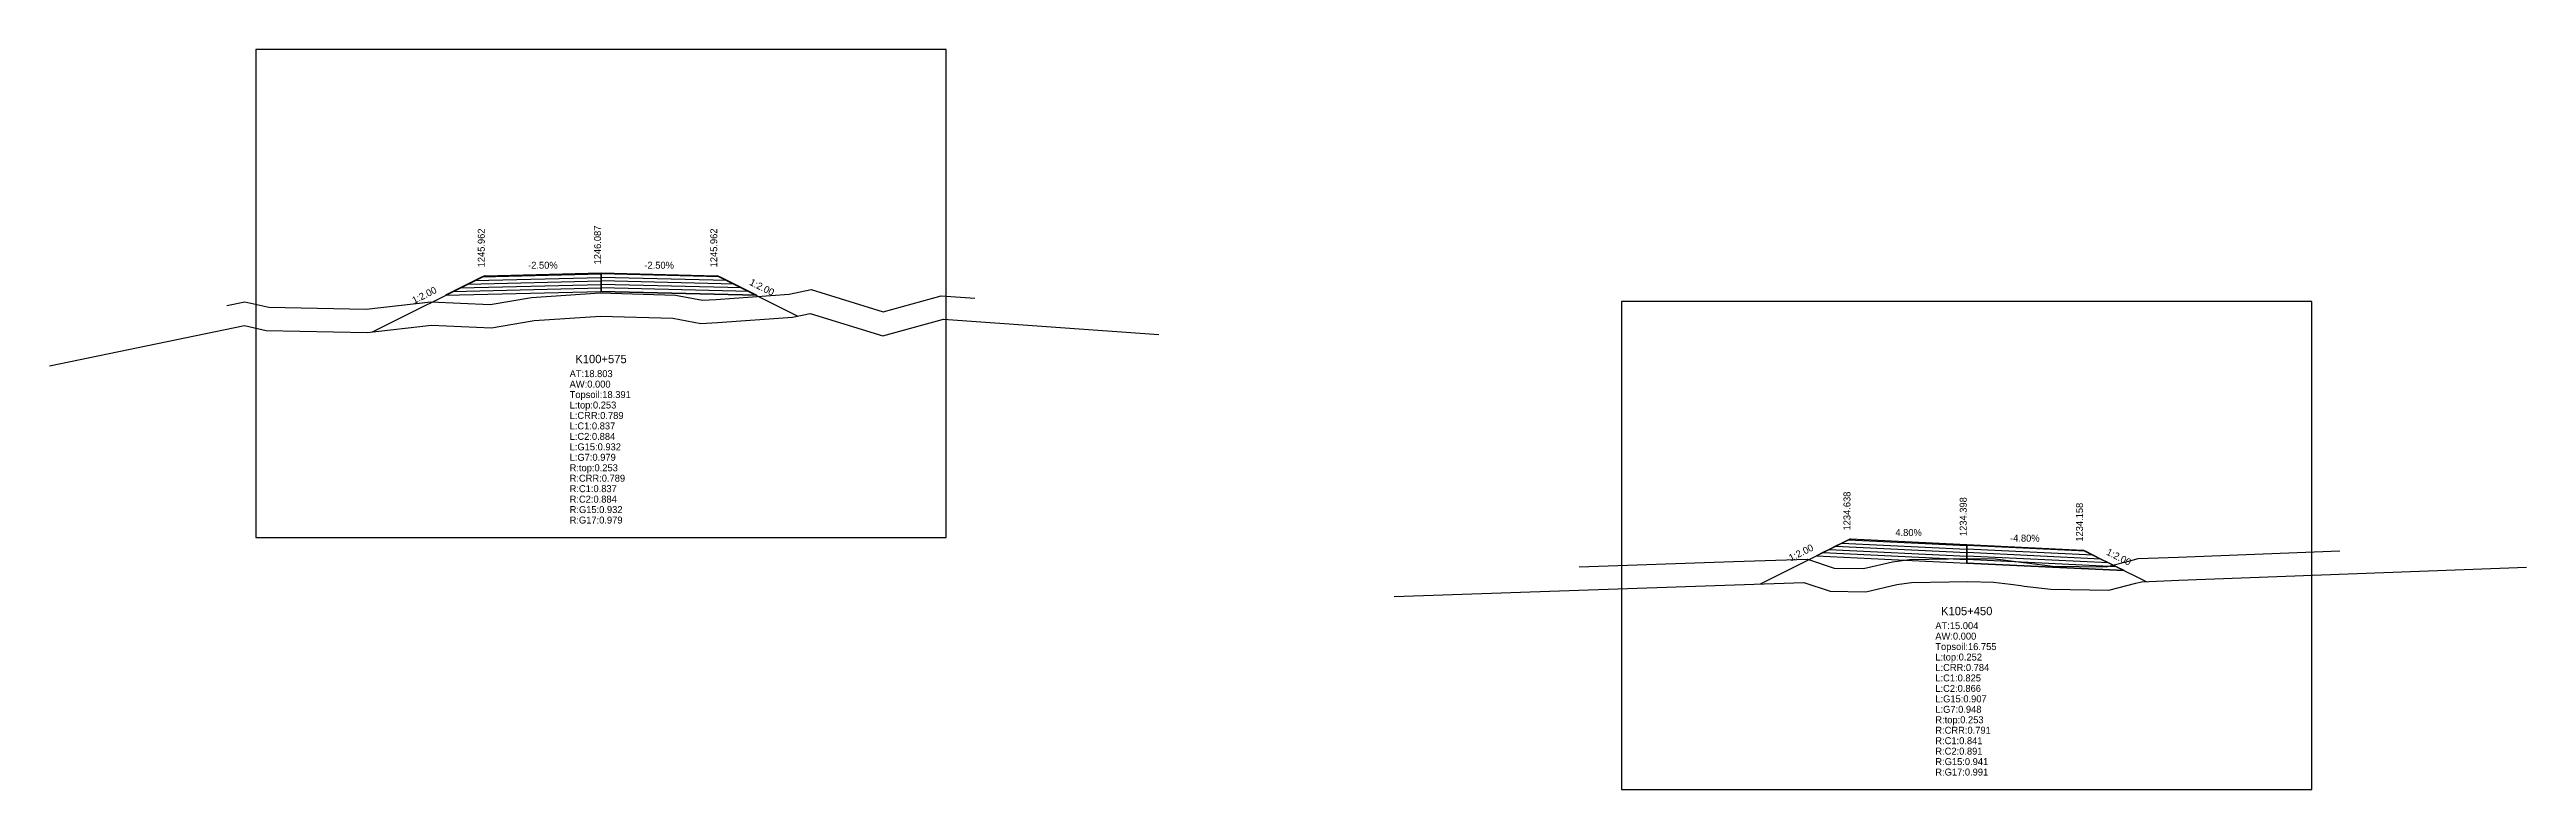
# Model space of a CAD drawing. Extents: x -14 to 272, y 1224 to 1256.
# Drawn here: x 165.2 to 271.8, y 1223.9 to 1255.7 of the extents above; entities that cross this region are included whole.
import ezdxf
from ezdxf.enums import TextEntityAlignment as Align

# ---------------------------------------------------------------- set-up
doc = ezdxf.new("R2010")
doc.units = 0

msp = doc.modelspace()

# ---------------------------------------------------------------- linework, layer by layer
at = {"layer": 'A4_BORDER', "color": 7}
for points in [[(174.079, 1234.698), (203.779, 1234.698), (203.779, 1255.698), (174.079, 1255.698), (174.079, 1234.698)], [(232.823, 1223.852), (262.523, 1223.852), (262.523, 1244.852), (232.823, 1244.852), (232.823, 1223.852)]]:
    msp.add_lwpolyline(points, dxfattribs=at)
at = {"layer": 'CLEAR_GROUND', "color": 8}
for points in [[(165.208, 1242.078), (173.601, 1243.819), (174.525, 1243.61), (178.87, 1243.522), (181.637, 1243.835), (184.225, 1243.716), (186.056, 1244.029), (188.914, 1244.224), (192.018, 1244.135), (193.228, 1243.904), (193.937, 1243.946), (197.162, 1244.175), (197.927, 1244.338), (201.052, 1243.372), (203.661, 1244.086), (212.921, 1243.439)], [(223.041, 1232.162), (237.678, 1232.663), (240.673, 1232.766), (241.804, 1232.384), (243.335, 1232.363), (244.67, 1232.668), (245.294, 1232.758), (246.912, 1232.784), (247.727, 1232.797), (248.823, 1232.781), (249.56, 1232.683), (249.994, 1232.626), (250.146, 1232.607), (251.29, 1232.471), (253.784, 1232.432), (254.942, 1232.731), (255.191, 1232.795), (256.8, 1232.855), (271.75, 1233.418)]]:
    msp.add_lwpolyline(points, dxfattribs=at)
at = {"layer": 'DESIGN_ROAD_TRIMMED', "color": 1}
for points in [[(179.1, 1243.548), (183.929, 1245.962), (183.929, 1245.962), (183.823, 1245.909), (183.823, 1245.909), (183.508, 1245.751), (183.508, 1245.751), (183.192, 1245.594), (183.192, 1245.594), (182.876, 1245.436), (182.876, 1245.436), (182.56, 1245.278), (182.56, 1245.278), (182.244, 1245.12), (188.929, 1245.287), (188.929, 1245.437), (188.929, 1245.437), (188.929, 1245.587), (188.929, 1245.587), (188.929, 1245.737), (188.929, 1245.737), (188.929, 1245.887), (188.929, 1245.887), (188.929, 1246.037), (188.929, 1246.037), (188.929, 1246.087), (188.929, 1246.087), (188.929, 1246.087), (188.929, 1246.087), (188.929, 1246.087), (188.929, 1246.037), (188.929, 1246.037), (188.929, 1245.887), (188.929, 1245.887), (188.929, 1245.737), (188.929, 1245.737), (188.929, 1245.587), (188.929, 1245.587), (188.929, 1245.437), (188.929, 1245.437), (188.929, 1245.287), (195.613, 1245.12), (195.297, 1245.278), (195.297, 1245.278), (194.981, 1245.436), (194.981, 1245.436), (194.665, 1245.594), (194.665, 1245.594), (194.35, 1245.751), (194.35, 1245.751), (194.034, 1245.909), (194.034, 1245.909), (193.929, 1245.962), (193.929, 1245.962), (197.4, 1244.226)], [(238.8, 1232.702), (242.673, 1234.638), (242.673, 1234.638), (242.582, 1234.592), (242.582, 1234.592), (242.308, 1234.456), (242.308, 1234.456), (242.034, 1234.319), (242.034, 1234.319), (241.761, 1234.182), (241.761, 1234.182), (241.487, 1234.045), (241.487, 1234.045), (241.213, 1233.908), (247.673, 1233.598), (247.673, 1233.748), (247.673, 1233.748), (247.673, 1233.898), (247.673, 1233.898), (247.673, 1234.048), (247.673, 1234.048), (247.673, 1234.198), (247.673, 1234.198), (247.673, 1234.348), (247.673, 1234.348), (247.673, 1234.398), (247.673, 1234.398), (247.673, 1234.398), (247.673, 1234.398), (247.673, 1234.398), (247.673, 1234.348), (247.673, 1234.348), (247.673, 1234.198), (247.673, 1234.198), (247.673, 1234.048), (247.673, 1234.048), (247.673, 1233.898), (247.673, 1233.898), (247.673, 1233.748), (247.673, 1233.748), (247.673, 1233.598), (254.443, 1233.273), (254.111, 1233.439), (254.111, 1233.439), (253.779, 1233.605), (253.779, 1233.605), (253.447, 1233.771), (253.447, 1233.771), (253.115, 1233.937), (253.115, 1233.937), (252.784, 1234.103), (252.784, 1234.103), (252.673, 1234.158), (252.673, 1234.158), (255.385, 1232.802)]]:
    msp.add_lwpolyline(points, dxfattribs=at)
at = {"layer": 'FINISHED_ROAD', "color": 2}
for points in [[(183.929, 1245.962), (183.929, 1245.962), (188.929, 1246.087), (193.929, 1245.962), (193.929, 1245.962)], [(242.673, 1234.638), (242.673, 1234.638), (247.673, 1234.398), (252.673, 1234.158), (252.673, 1234.158)]]:
    msp.add_lwpolyline(points, dxfattribs=at)
at = {"layer": 'LAYER_0', "color": 4}
for points in [[(183.929, 1245.962), (183.823, 1245.909), (188.929, 1246.037), (188.929, 1246.087)], [(242.673, 1234.638), (242.582, 1234.592), (247.673, 1234.348), (247.673, 1234.398)]]:
    msp.add_lwpolyline(points, dxfattribs=at)
at = {"layer": 'LAYER_1', "color": 4}
for points in [[(183.823, 1245.909), (183.508, 1245.751), (188.929, 1245.887), (188.929, 1246.037)], [(242.582, 1234.592), (242.308, 1234.456), (247.673, 1234.198), (247.673, 1234.348)]]:
    msp.add_lwpolyline(points, dxfattribs=at)
at = {"layer": 'LAYER_10', "color": 6}
for points in [[(194.981, 1245.436), (195.297, 1245.278), (188.929, 1245.437), (188.929, 1245.587)], [(253.779, 1233.605), (254.111, 1233.439), (247.673, 1233.748), (247.673, 1233.898)]]:
    msp.add_lwpolyline(points, dxfattribs=at)
at = {"layer": 'LAYER_11', "color": 6}
for points in [[(195.297, 1245.278), (195.613, 1245.12), (188.929, 1245.287), (188.929, 1245.437)], [(254.111, 1233.439), (254.443, 1233.273), (247.673, 1233.598), (247.673, 1233.748)]]:
    msp.add_lwpolyline(points, dxfattribs=at)
at = {"layer": 'LAYER_2', "color": 4}
for points in [[(183.508, 1245.751), (183.192, 1245.594), (188.929, 1245.737), (188.929, 1245.887)], [(242.308, 1234.456), (242.034, 1234.319), (247.673, 1234.048), (247.673, 1234.198)]]:
    msp.add_lwpolyline(points, dxfattribs=at)
at = {"layer": 'LAYER_3', "color": 4}
for points in [[(183.192, 1245.594), (182.876, 1245.436), (188.929, 1245.587), (188.929, 1245.737)], [(242.034, 1234.319), (241.761, 1234.182), (247.673, 1233.898), (247.673, 1234.048)]]:
    msp.add_lwpolyline(points, dxfattribs=at)
at = {"layer": 'LAYER_4', "color": 4}
for points in [[(182.876, 1245.436), (182.56, 1245.278), (188.929, 1245.437), (188.929, 1245.587)], [(241.761, 1234.182), (241.487, 1234.045), (247.673, 1233.748), (247.673, 1233.898)]]:
    msp.add_lwpolyline(points, dxfattribs=at)
at = {"layer": 'LAYER_5', "color": 4}
for points in [[(182.56, 1245.278), (182.244, 1245.12), (188.929, 1245.287), (188.929, 1245.437)], [(241.487, 1234.045), (241.213, 1233.908), (247.673, 1233.598), (247.673, 1233.748)]]:
    msp.add_lwpolyline(points, dxfattribs=at)
at = {"layer": 'LAYER_6', "color": 6}
for points in [[(193.929, 1245.962), (194.034, 1245.909), (188.929, 1246.037), (188.929, 1246.087)], [(252.673, 1234.158), (252.784, 1234.103), (247.673, 1234.348), (247.673, 1234.398)]]:
    msp.add_lwpolyline(points, dxfattribs=at)
at = {"layer": 'LAYER_7', "color": 6}
for points in [[(194.034, 1245.909), (194.35, 1245.751), (188.929, 1245.887), (188.929, 1246.037)], [(252.784, 1234.103), (253.115, 1233.937), (247.673, 1234.198), (247.673, 1234.348)]]:
    msp.add_lwpolyline(points, dxfattribs=at)
at = {"layer": 'LAYER_8', "color": 6}
for points in [[(194.35, 1245.751), (194.665, 1245.594), (188.929, 1245.737), (188.929, 1245.887)], [(253.115, 1233.937), (253.447, 1233.771), (247.673, 1234.048), (247.673, 1234.198)]]:
    msp.add_lwpolyline(points, dxfattribs=at)
at = {"layer": 'LAYER_9', "color": 6}
for points in [[(194.665, 1245.594), (194.981, 1245.436), (188.929, 1245.587), (188.929, 1245.737)], [(253.447, 1233.771), (253.779, 1233.605), (247.673, 1233.898), (247.673, 1234.048)]]:
    msp.add_lwpolyline(points, dxfattribs=at)
at = {"layer": 'NATURAL_GROUND', "color": 3}
for points in [[(172.838, 1244.682), (173.61, 1244.842), (174.647, 1244.608), (178.823, 1244.523), (181.604, 1244.838), (184.163, 1244.72), (185.938, 1245.023), (188.894, 1245.225), (192.126, 1245.132), (193.293, 1244.91), (193.872, 1244.944), (197.022, 1245.168), (197.973, 1245.371), (201.069, 1244.413), (203.561, 1245.096), (205.011, 1244.994)], [(231.002, 1233.435), (237.644, 1233.663), (240.82, 1233.771), (241.974, 1233.382), (243.23, 1233.365), (244.487, 1233.652), (245.214, 1233.757), (246.896, 1233.784), (247.726, 1233.798), (248.896, 1233.78), (249.692, 1233.674), (250.119, 1233.618), (250.264, 1233.6), (251.357, 1233.47), (253.665, 1233.434), (254.693, 1233.699), (255.046, 1233.79), (256.763, 1233.855), (263.718, 1234.117)]]:
    msp.add_lwpolyline(points, dxfattribs=at)
at = {"layer": 'STRUCTURE_LEFT', "color": 4}
for points in [[(183.929, 1245.962), (183.823, 1245.909), (183.823, 1245.909), (183.508, 1245.751), (183.508, 1245.751), (183.192, 1245.594), (183.192, 1245.594), (182.876, 1245.436), (182.876, 1245.436), (182.56, 1245.278), (182.56, 1245.278), (182.244, 1245.12), (188.929, 1245.287), (188.929, 1245.437), (188.929, 1245.437), (188.929, 1245.587), (188.929, 1245.587), (188.929, 1245.737), (188.929, 1245.737), (188.929, 1245.887), (188.929, 1245.887), (188.929, 1246.037), (188.929, 1246.037), (188.929, 1246.087), (188.929, 1246.087)], [(242.673, 1234.638), (242.582, 1234.592), (242.582, 1234.592), (242.308, 1234.456), (242.308, 1234.456), (242.034, 1234.319), (242.034, 1234.319), (241.761, 1234.182), (241.761, 1234.182), (241.487, 1234.045), (241.487, 1234.045), (241.213, 1233.908), (247.673, 1233.598), (247.673, 1233.748), (247.673, 1233.748), (247.673, 1233.898), (247.673, 1233.898), (247.673, 1234.048), (247.673, 1234.048), (247.673, 1234.198), (247.673, 1234.198), (247.673, 1234.348), (247.673, 1234.348), (247.673, 1234.398), (247.673, 1234.398)]]:
    msp.add_lwpolyline(points, dxfattribs=at)
at = {"layer": 'STRUCTURE_RIGHT', "color": 6}
for points in [[(188.929, 1246.087), (188.929, 1246.087), (188.929, 1246.037), (188.929, 1246.037), (188.929, 1245.887), (188.929, 1245.887), (188.929, 1245.737), (188.929, 1245.737), (188.929, 1245.587), (188.929, 1245.587), (188.929, 1245.437), (188.929, 1245.437), (188.929, 1245.287), (195.613, 1245.12), (195.297, 1245.278), (195.297, 1245.278), (194.981, 1245.436), (194.981, 1245.436), (194.665, 1245.594), (194.665, 1245.594), (194.35, 1245.751), (194.35, 1245.751), (194.034, 1245.909), (194.034, 1245.909), (193.929, 1245.962)], [(247.673, 1234.398), (247.673, 1234.398), (247.673, 1234.348), (247.673, 1234.348), (247.673, 1234.198), (247.673, 1234.198), (247.673, 1234.048), (247.673, 1234.048), (247.673, 1233.898), (247.673, 1233.898), (247.673, 1233.748), (247.673, 1233.748), (247.673, 1233.598), (254.443, 1233.273), (254.111, 1233.439), (254.111, 1233.439), (253.779, 1233.605), (253.779, 1233.605), (253.447, 1233.771), (253.447, 1233.771), (253.115, 1233.937), (253.115, 1233.937), (252.784, 1234.103), (252.784, 1234.103), (252.673, 1234.158)]]:
    msp.add_lwpolyline(points, dxfattribs=at)

# ---------------------------------------------------------------- texts
at = {"layer": 'INFO_TEXT'}
for s, p in [('AT:18.803', (187.579, 1241.598)), ('AW:0.000', (187.579, 1241.148)), ('Topsoil:18.391', (187.579, 1240.698)), ('L:top:0.253', (187.579, 1240.248)), ('L:CRR:0.789', (187.579, 1239.798)), ('L:C1:0.837', (187.579, 1239.348)), ('L:C2:0.884', (187.579, 1238.898)), ('L:G15:0.932', (187.579, 1238.448)), ('L:G7:0.979', (187.579, 1237.998)), ('R:top:0.253', (187.579, 1237.548)), ('R:CRR:0.789', (187.579, 1237.098)), ('R:C1:0.837', (187.579, 1236.648)), ('R:C2:0.884', (187.579, 1236.198)), ('R:G15:0.932', (187.579, 1235.748)), ('R:G17:0.979', (187.579, 1235.298)), ('AT:15.004', (246.323, 1230.752)), ('AW:0.000', (246.323, 1230.302)), ('Topsoil:16.755', (246.323, 1229.852)), ('L:top:0.252', (246.323, 1229.402)), ('L:CRR:0.784', (246.323, 1228.952)), ('L:C1:0.825', (246.323, 1228.502)), ('L:C2:0.866', (246.323, 1228.052)), ('L:G15:0.907', (246.323, 1227.602)), ('L:G7:0.948', (246.323, 1227.152)), ('R:top:0.253', (246.323, 1226.702)), ('R:CRR:0.791', (246.323, 1226.252)), ('R:C1:0.841', (246.323, 1225.802)), ('R:C2:0.891', (246.323, 1225.352)), ('R:G15:0.941', (246.323, 1224.902)), ('R:G17:0.991', (246.323, 1224.452))]:
    msp.add_text(s, height=0.3, dxfattribs=at).set_placement(p)
at = {"layer": 'LEFT_TEXT_H'}
for s, p in [('1245.962', (183.929, 1246.322)), ('1234.638', (242.673, 1234.998))]:
    msp.add_text(s, height=0.3, rotation=90, dxfattribs=at).set_placement(p)
at = {"layer": 'POINT_TEXT_H'}
for s, p in [('1246.087', (188.929, 1246.447)), ('1234.398', (247.673, 1234.758))]:
    msp.add_text(s, height=0.3, rotation=90, dxfattribs=at).set_placement(p)
at = {"layer": 'RIGHT_TEXT_H'}
for s, p in [('1245.962', (193.929, 1246.322)), ('1234.158', (252.673, 1234.518))]:
    msp.add_text(s, height=0.3, rotation=90, dxfattribs=at).set_placement(p)
at = {"layer": 'SLOPE_TEXT'}
for s, p in [('-2.50%', (186.429, 1246.264)), ('-2.50%', (191.429, 1246.264)), ('4.80%', (245.173, 1234.758)), ('-4.80%', (250.173, 1234.518))]:
    msp.add_text(s, height=0.3, dxfattribs=at).set_placement(p, align=Align.CENTER)
for rotation, p in [(26.565, (181.434, 1244.916)), (-26.565, (195.745, 1245.255)), (26.565, (240.656, 1233.831)), (-26.565, (254.109, 1233.641))]:
    msp.add_text('1:2.00', height=0.3, rotation=rotation, dxfattribs=at).set_placement(p, align=Align.BOTTOM_CENTER)
at = {"layer": 'STATION_TITLE'}
for s, p in [('K100+575', (188.929, 1242.198)), ('K105+450', (247.673, 1231.352))]:
    msp.add_text(s, height=0.36, dxfattribs=at).set_placement(p, align=Align.CENTER)

doc.saveas('drawing.dxf')
